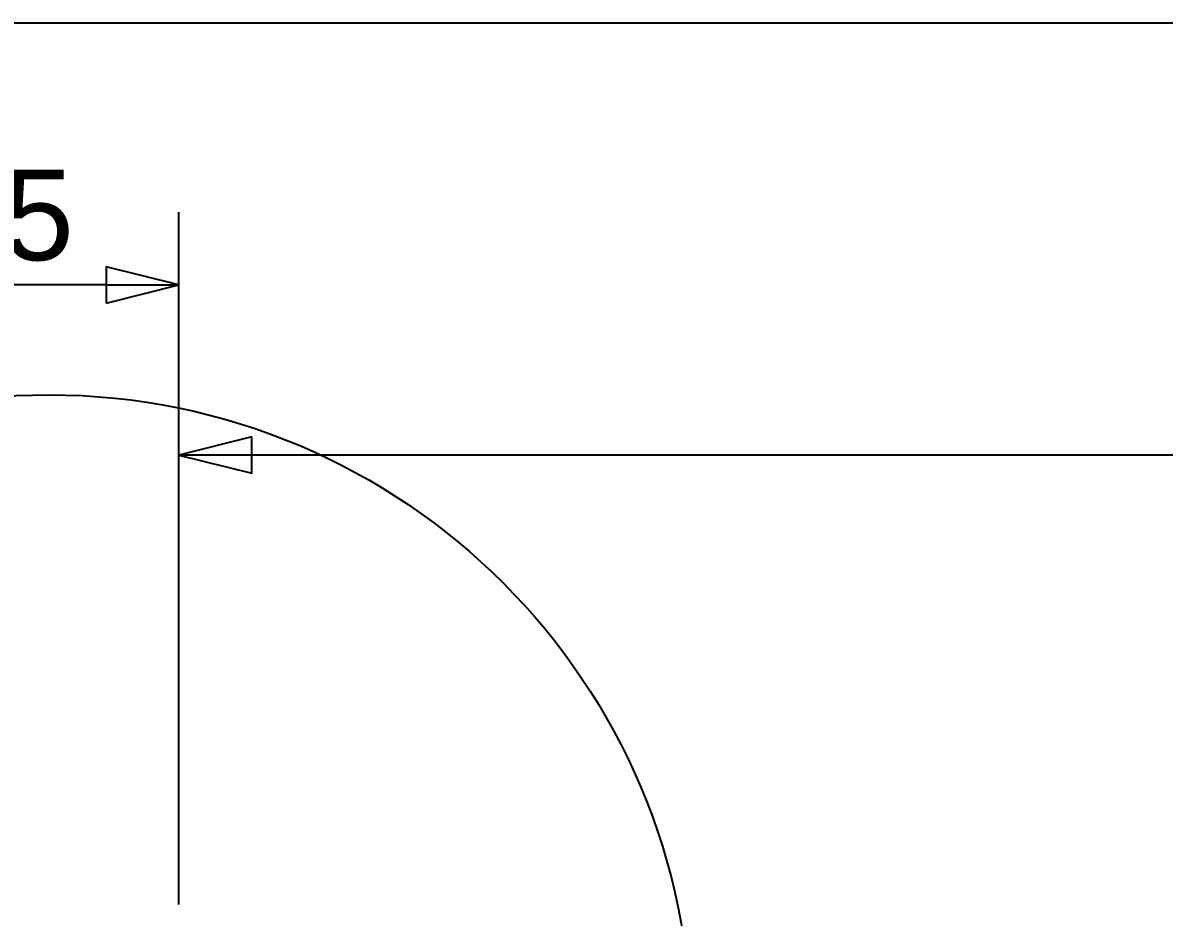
# Paper-space layout 'Drive Roller (Fix)' of a CAD drawing. Header units: millimetres. Extents: x -170 to 420, y 0 to 297.
# Drawn here: x 106.25 to 137.59, y 136.17 to 160.72 of the extents above; entities that cross this region are included whole.
import ezdxf

# ---------------------------------------------------------------- set-up
doc = ezdxf.new("R2010")
doc.units = ezdxf.units.MM
doc.linetypes.add('ACAD_ISO09W100', pattern=[45, 24, -3, 6, -3, 6, -3])
doc.layers.add('Detail Circle Lines', color=7, linetype='ACAD_ISO09W100', lineweight=50)
doc.layers.add('Dimensions', color=5, linetype='Continuous', lineweight=25)
doc.styles.add('Text Style6', font='ARIAL.TTF')

# ---------------------------------------------------------------- blocks, each defined once
blk = doc.blocks.new('2dDetail0')
at = {"layer": 'Detail Circle Lines', "color": 179, "linetype": 'Continuous', "lineweight": 25, "true_color": 0x262659}
blk.add_circle((106.97, 132.874), 17.636, dxfattribs=at)
blk = doc.blocks.new('2dTransSymbol8')
at = {"layer": 'Dimensions', "color": 179, "linetype": 'Continuous', "lineweight": 25, "true_color": 0x262659}
blk.add_line((92.588, 160.721), (370.888, 160.721), dxfattribs=at)
blk = doc.blocks.new('2dTransSymbol9')
at = {"color": 179}
blk.add_solid([(112.538, 149.358), (110.538, 148.858), (112.538, 148.358), (112.538, 149.358)], dxfattribs=at)
at = {"layer": 'Dimensions', "color": 179, "linetype": 'Continuous', "lineweight": 25, "true_color": 0x262659}
for p, q in [((110.538, 136.521), (110.538, 150.858)), ((112.538, 149.358), (110.538, 148.858)), ((112.538, 148.358), (112.538, 149.358)), ((112.538, 148.858), (110.538, 148.858)), ((110.538, 148.858), (112.538, 148.358)), ((362.538, 148.858), (112.538, 148.858))]:
    blk.add_line(p, q, dxfattribs=at)
blk.add_lwpolyline([(112.538, 149.358), (110.538, 148.858), (112.538, 148.358), (112.538, 149.358)], dxfattribs=at)
blk = doc.blocks.new('2dTransSymbol23')
at = {"color": 179}
for points in [[(92.588, 154.027), (90.588, 153.527), (92.588, 153.027), (92.588, 154.027)], [(108.538, 153.027), (110.538, 153.527), (108.538, 154.027), (108.538, 153.027)]]:
    blk.add_solid(points, dxfattribs=at)
at = {"layer": 'Dimensions', "color": 179, "linetype": 'Continuous', "lineweight": 25, "true_color": 0x262659}
for p, q in [((90.588, 134.021), (90.588, 155.527)), ((110.538, 136.521), (110.538, 155.527)), ((92.588, 154.027), (90.588, 153.527)), ((92.588, 153.027), (92.588, 154.027)), ((110.538, 153.527), (108.538, 154.027)), ((108.538, 154.027), (108.538, 153.027)), ((92.588, 153.527), (90.588, 153.527)), ((90.588, 153.527), (92.588, 153.027)), ((108.538, 153.527), (92.588, 153.527)), ((108.538, 153.527), (110.538, 153.527)), ((108.538, 153.027), (110.538, 153.527))]:
    blk.add_line(p, q, dxfattribs=at)
for points in [[(92.588, 154.027), (90.588, 153.527), (92.588, 153.027), (92.588, 154.027)], [(108.538, 153.027), (110.538, 153.527), (108.538, 154.027), (108.538, 153.027)]]:
    blk.add_lwpolyline(points, dxfattribs=at)
at = {"layer": 'Dimensions', "color": 18, "linetype": 'Continuous', "lineweight": 25, "true_color": 0x000000, "insert": (98.953, 154.169), "char_height": 2.4892, "attachment_point": 7, "style": 'Text Style6'}
blk.add_mtext('199.5', dxfattribs=at)

psp = doc.layouts.new('Drive Roller (Fix)')

# ---------------------------------------------------------------- block references
at = {"layer": 'Detail Circle Lines'}
psp.add_blockref('2dDetail0', (0, 0), dxfattribs=at)
at = {"layer": 'Dimensions'}
for name in ['2dTransSymbol8', '2dTransSymbol23', '2dTransSymbol9']:
    psp.add_blockref(name, (0, 0), dxfattribs=at)

doc.saveas('drawing.dxf')
